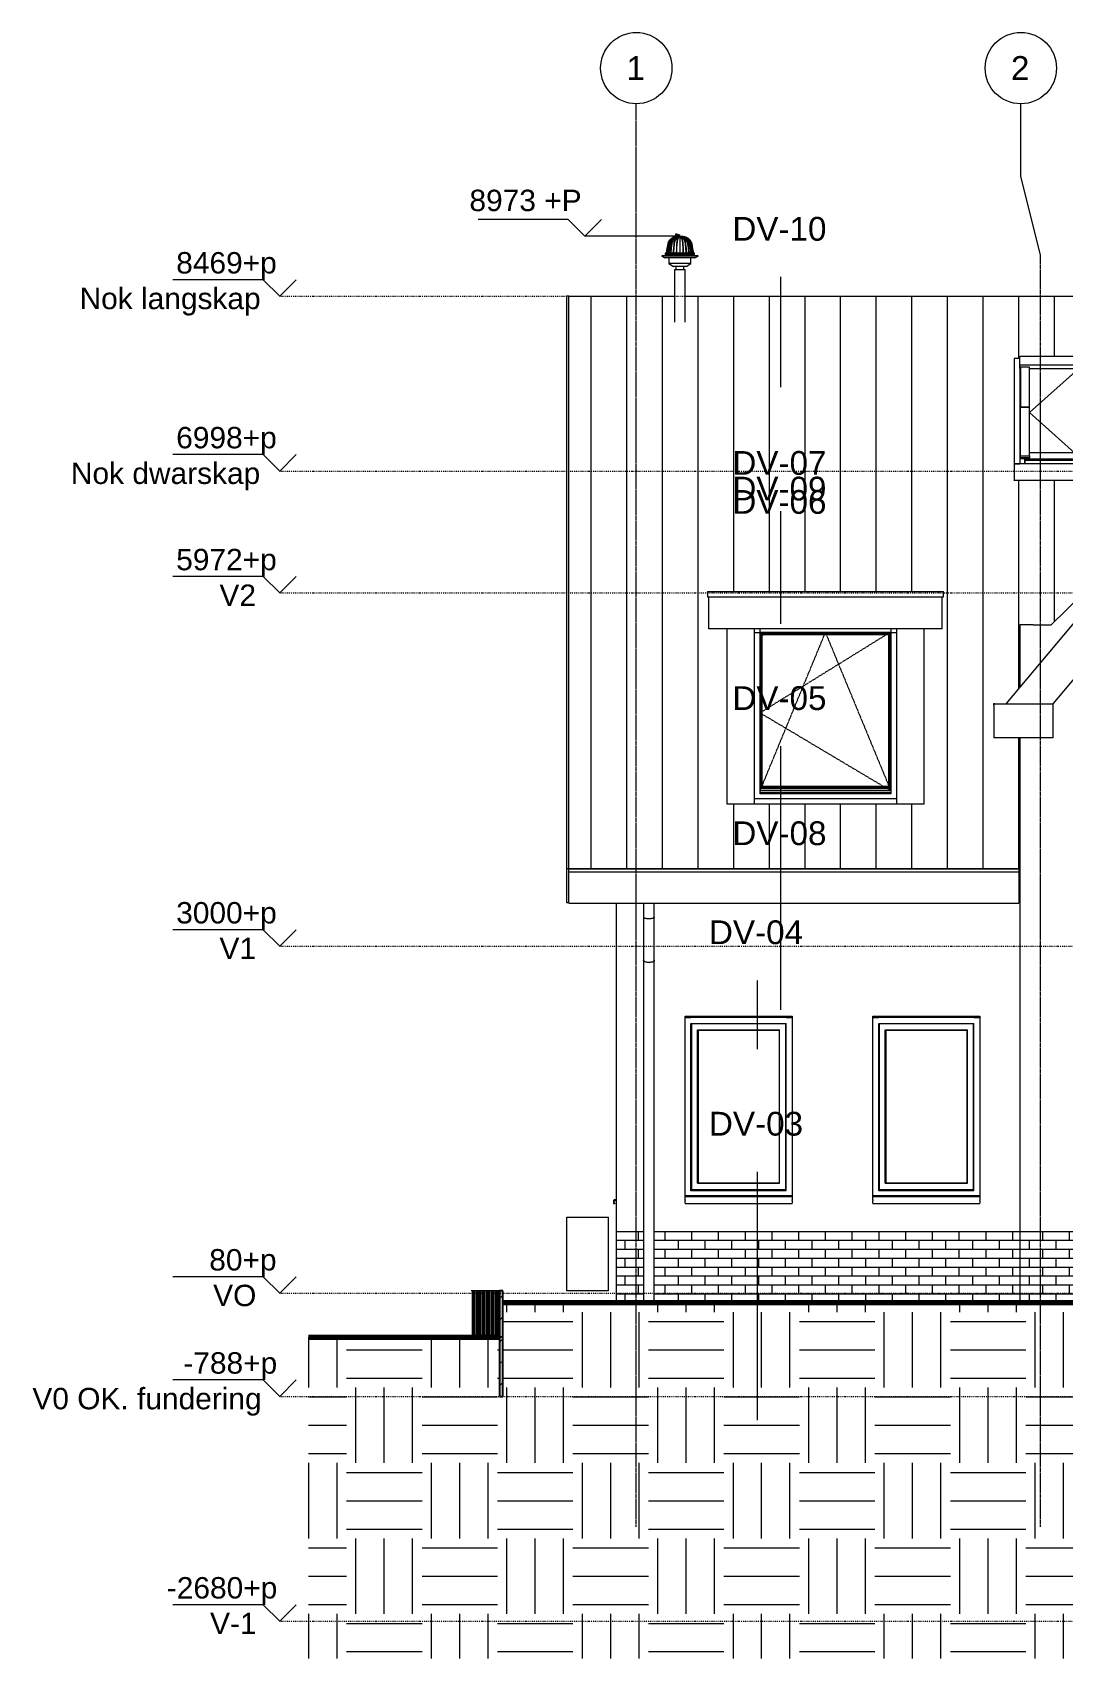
# Model space of a CAD drawing. Header units: millimetres. Extents: x -10099 to 7134, y -2994 to 10688.
# Drawn here: x -10099 to -1425, y -2994 to 10688 of the extents above; entities that cross this region are included whole.
import ezdxf

# ---------------------------------------------------------------- set-up
doc = ezdxf.new("R2010")
doc.units = ezdxf.units.MM
for name, pattern in [('Dash', [6.35, 3.175, -3.175]), ('Dash dot', [15.875, 6.35, -4.7625, 0, -4.7625]), ('grid', [24, 15, -3, 3, -3])]:
    doc.linetypes.add(name, pattern=pattern)
for name, color, linetype, lineweight in [('A-FLOR-LEVL', 51, 'Continuous', 9), ('A-GENM', 13, 'Continuous', 9), ('A-GLAZ', 151, 'Continuous', 9), ('A-GLAZ-HDLN', 1, 'Dash', 18), ('A-ROOF', 132, 'Continuous', 9), ('A-ROOF-OTLN', 132, 'Continuous', 9), ('A-ROOF-PATT', 132, 'Continuous', 9), ('A-WALL', 113, 'Continuous', 9), ('A-WALL-PATT', 111, 'Continuous', 9), ('C-BLDG-PADS', 91, 'Continuous', 9), ('C-TOPO', 7, 'Continuous', 9), ('G-ANNO-DIMS', 111, 'Continuous', 9), ('G-ANNO-SYMB', 111, 'Continuous', 9), ('I-WALL', 2, 'Continuous', 9), ('P-SANR-FIXT', 6, 'Continuous', 9), ('S-COLS', 52, 'Continuous', 9), ('S-GRID', 1, 'Continuous', 9), ('S-GRID-IDEN', 1, 'Continuous', 9)]:
    doc.layers.add(name, color=color, linetype=linetype, lineweight=lineweight)
doc.styles.add('Arial', font='arial.ttf', dxfattribs={"height": 180})
doc.styles.add('Arial_1', font='arial.ttf', dxfattribs={"height": 200})
pattern_1 = [(0, (2067.44, 0), (635, 635), [635, -635]), (0, (2067.44, 238.1), (635, 635), [635, -635]), (0, (2067.44, 476.25), (635, 635), [635, -635]), (90, (2146.8, 555.6), (-635, 635), [635, -635]), (90, (2384.94, 555.6), (-635, 635), [635, -635]), (90, (2623.07, 555.6), (-635, 635), [635, -635])]

# ---------------------------------------------------------------- blocks, each defined once
blk = doc.blocks.new('41_ISR_lb_vebo_waterslag_10_graden - WS60 160-1703960-Zuidgevel')
at = {"layer": 'A-GENM'}
for p, q in [((-3709, 892), (-4609, 892)), ((-4609, 865), (-4609, 868)), ((-4609, 865), (-4609, 860)), ((-4609, 837), (-4609, 860)), ((-4609, 837), (-4609, 834)), ((-4609, 834), (-3709, 834)), ((-3709, 868), (-3709, 865)), ((-3709, 860), (-3709, 865)), ((-3709, 860), (-3709, 837)), ((-3709, 834), (-3709, 837))]:
    blk.add_line(p, q, dxfattribs=at)
blk = doc.blocks.new('EB_Boiler_stiebel_eltron_buitenunit - EB_Boiler_stiebel_eltron_buitenunit-1706381-Zuidgevel')
at = {"layer": 'A-GENM'}
for p, q in [((-5604, 720), (-5254, 720)), ((-5604, 100), (-5604, 720)), ((-5254, 100), (-5254, 720)), ((-5254, 100), (-5604, 100))]:
    blk.add_line(p, q, dxfattribs=at)
blk = doc.blocks.new('41_ISR_lb_vebo_waterslag_10_graden - WS60 160-V2-Zuidgevel')
at = {"layer": 'A-GENM'}
for p, q in [((-5210, 860), (-5210, 837)), ((-5209, 837), (-5209, 860)), ((-5206, 836), (-5207, 836)), ((-5207, 836), (-5206, 836)), ((-5207, 834), (-5200, 835)), ((-5189, 868), (-5206, 865)), ((-5206, 864), (-5206, 857)), ((-5206, 857), (-5198, 858)), ((-5204, 840), (-5206, 840)), ((-5206, 840), (-5206, 836)), ((-5204, 863), (-5189, 866)), ((-5204, 859), (-5204, 863)), ((-5198, 859), (-5204, 859)), ((-5204, 836), (-5204, 840)), ((-5202, 837), (-5204, 836)), ((-5204, 836), (-5202, 837)), ((-5201, 838), (-5202, 837)), ((-5202, 837), (-5201, 838)), ((-5200, 838), (-5201, 838)), ((-5201, 838), (-5200, 838)), ((-5200, 835), (-5200, 838)), ((-5200, 838), (-5200, 835)), ((-5198, 858), (-5198, 859))]:
    blk.add_line(p, q, dxfattribs=at)
for centre, radius, start, end in [((-5205, 860), 5, 100, 180), ((-5205, 860), 5, 100, 180), ((-5207, 837), 3, 180, 279.9906), ((-5207, 837), 3, 180, 279.9906), ((-5205, 860), 3.4, 96.7543, 180), ((-5205, 860), 3.4, 96.7543, 180), ((-5207, 837), 1.42, 180, 280.0191), ((-5207, 837), 1.42, 180, 280.0191)]:
    blk.add_arc(centre, radius, start, end, dxfattribs=at)
blk = doc.blocks.new('41_ISR_lb_vebo_waterslag_10_graden - WS60 160-V3-Zuidgevel')
at = {"layer": 'A-GENM'}
for p, q in [((-5206, 836), (-5207, 836)), ((-5207, 836), (-5206, 836)), ((-5202, 837), (-5204, 836)), ((-5204, 836), (-5202, 837)), ((-5201, 838), (-5202, 837)), ((-5202, 837), (-5201, 838)), ((-5200, 838), (-5201, 838)), ((-5201, 838), (-5200, 838)), ((-5200, 835), (-5200, 838)), ((-5200, 838), (-5200, 835))]:
    blk.add_line(p, q, dxfattribs=at)
for centre, radius, start, end in [((-5205, 860), 5, 100, 180), ((-5205, 860), 5, 100, 180), ((-5207, 837), 3, 180, 279.9906), ((-5207, 837), 3, 180, 279.9906), ((-5205, 860), 3.4, 96.7543, 180), ((-5205, 860), 3.4, 96.7543, 180), ((-5207, 837), 1.42, 180, 280.0191), ((-5207, 837), 1.42, 180, 280.0191)]:
    blk.add_arc(centre, radius, start, end, dxfattribs=at)
blk = doc.blocks.new('KOZIJN_TYPE_D - KOZIJN_TYPE_D-2205171-Zuidgevel')
at = {"layer": 'A-GENM'}
for p, q in [((-3978, 4283), (-3978, 5671)), ((-2878, 5671), (-2878, 4283)), ((-2878, 4308), (-3978, 4308)), ((-2878, 4291), (-3978, 4291)), ((-2878, 4283), (-3978, 4283)), ((-3978, 4241), (-4028, 4241)), ((-2878, 4241), (-3978, 4241)), ((-2828, 4241), (-2878, 4241))]:
    blk.add_line(p, q, dxfattribs=at)
at = {"layer": 'A-GLAZ'}
for p, q in [((-4028, 5639), (-2828, 5639)), ((-3977, 4325), (-3977, 5639)), ((-2878, 5639), (-3977, 5639)), ((-3969, 4334), (-3969, 5630)), ((-2887, 5630), (-3969, 5630)), ((-3960, 5621), (-2896, 5621)), ((-3960, 4343), (-3960, 5621)), ((-3952, 5614), (-3960, 5621)), ((-2896, 5621), (-2903, 5614)), ((-2896, 5621), (-2896, 4343)), ((-2887, 4334), (-2887, 5630)), ((-2878, 4325), (-2878, 5639)), ((-2878, 4308), (-3978, 4308)), ((-2878, 4325), (-3977, 4325)), ((-2887, 4334), (-3969, 4334)), ((-3952, 4350), (-3960, 4343)), ((-2896, 4343), (-3960, 4343)), ((-2896, 4343), (-2903, 4350))]:
    blk.add_line(p, q, dxfattribs=at)
at = {"layer": 'A-GLAZ-HDLN'}
for p, q in [((-2878, 5644), (-3978, 4963)), ((-3978, 4308), (-3428, 5639)), ((-3428, 5639), (-2878, 4308)), ((-3978, 4963), (-2878, 4308))]:
    blk.add_line(p, q, dxfattribs=at)
blk = doc.blocks.new('28_EB_HWA_grote slag - TRON60x2_5-2568840-Zuidgevel')
at = {"layer": 'S-COLS'}
for p, q in [((-4958, 3362), (-4958, 3247)), ((-4868, 3247), (-4868, 3362)), ((-4958, 3247), (-4958, 2881)), ((-4868, 2881), (-4868, 3247)), ((-4958, 2881), (-4958, 0)), ((-4868, 0), (-4868, 2881))]:
    blk.add_line(p, q, dxfattribs=at)
for points, knots in [([(-4913, 3229), (-4917, 3229), (-4925, 3230), (-4935, 3231), (-4945, 3234), (-4951, 3237), (-4954, 3240), (-4956, 3242), (-4957, 3245), (-4958, 3246), (-4958, 3247)], [0, 0, 0, 0, 0.0833333, 0.1666667, 0.25, 0.3333333, 0.375, 0.4166667, 0.4583333, 0.5, 0.5, 0.5, 0.5]), ([(-4868, 3247), (-4868, 3246), (-4868, 3245), (-4869, 3242), (-4871, 3240), (-4875, 3237), (-4881, 3234), (-4890, 3231), (-4901, 3230), (-4909, 3229), (-4913, 3229)], [0.5, 0.5, 0.5, 0.5, 0.5416667, 0.5833333, 0.625, 0.6666667, 0.75, 0.8333333, 0.9166667, 1, 1, 1, 1]), ([(-4913, 2863), (-4917, 2863), (-4925, 2863), (-4935, 2865), (-4945, 2868), (-4951, 2871), (-4954, 2874), (-4956, 2876), (-4957, 2878), (-4958, 2880), (-4958, 2881)], [0, 0, 0, 0, 0.0833333, 0.1666667, 0.25, 0.3333333, 0.375, 0.4166667, 0.4583333, 0.5, 0.5, 0.5, 0.5]), ([(-4868, 2881), (-4868, 2880), (-4868, 2878), (-4869, 2876), (-4871, 2874), (-4875, 2871), (-4881, 2868), (-4890, 2865), (-4901, 2863), (-4909, 2863), (-4913, 2863)], [0.5, 0.5, 0.5, 0.5, 0.5416667, 0.5833333, 0.625, 0.6666667, 0.75, 0.8333333, 0.9166667, 1, 1, 1, 1])]:
    blk.add_open_spline(points, degree=3, knots=knots, dxfattribs=at)
blk = doc.blocks.new('roof-windowsveluxgglintegra---de - Default-2137562-Zuidgevel')
at = {"layer": 'A-GLAZ'}
for p, q in [((-1791, 7945), (-1841, 7945)), ((-1841, 7945), (-1841, 7058)), ((-1791, 7890), (-1791, 7961)), ((-791, 7961), (-1791, 7961)), ((-791, 7961), (-791, 7890)), ((-741, 7945), (-791, 7945)), ((-741, 7058), (-741, 7945)), ((-1791, 7860), (-1791, 7890)), ((-791, 7890), (-1791, 7890)), ((-1791, 7860), (-1791, 7113)), ((-1791, 7860), (-1788, 7860)), ((-1712, 7873), (-1788, 7873)), ((-1788, 7873), (-1788, 7534)), ((-1712, 7534), (-1712, 7873)), ((-1712, 7860), (-869, 7860)), ((-1299, 7859), (-1712, 7491)), ((-1282, 7859), (-869, 7491)), ((-793, 7873), (-869, 7873)), ((-869, 7873), (-869, 7534)), ((-793, 7534), (-793, 7873)), ((-793, 7860), (-791, 7860)), ((-791, 7890), (-791, 7860)), ((-791, 7113), (-791, 7860)), ((-1788, 7534), (-1712, 7534)), ((-1788, 7127), (-1788, 7534)), ((-1712, 7534), (-1788, 7534)), ((-1712, 7127), (-1712, 7534)), ((-869, 7534), (-793, 7534)), ((-869, 7127), (-869, 7534)), ((-793, 7534), (-869, 7534)), ((-793, 7534), (-793, 7127)), ((-1712, 7489), (-1332, 7150)), ((-869, 7489), (-1249, 7150)), ((-1788, 7110), (-1788, 7127)), ((-1788, 7127), (-1712, 7127)), ((-869, 7150), (-1712, 7150)), ((-1712, 7127), (-1712, 7110)), ((-869, 7110), (-869, 7127)), ((-869, 7127), (-793, 7127)), ((-793, 7127), (-793, 7110)), ((-1841, 7058), (-1791, 7058)), ((-741, 7058), (-1841, 7058)), ((-1841, 7058), (-1841, 6922)), ((-1788, 7113), (-1791, 7113)), ((-1791, 7113), (-1791, 7058)), ((-1712, 7110), (-1788, 7110)), ((-1788, 7110), (-1788, 7103)), ((-1788, 7103), (-1712, 7103)), ((-1749, 7096), (-1749, 7103)), ((-1749, 7058), (-1749, 7095)), ((-1749, 7095), (-1746, 7095)), ((-1749, 7095), (-1749, 7058)), ((-1746, 7099), (-1746, 7102)), ((-1746, 7086), (-1746, 7099)), ((-836, 7099), (-1746, 7099)), ((-836, 7086), (-1746, 7086)), ((-1712, 7103), (-1712, 7110)), ((-793, 7110), (-869, 7110)), ((-869, 7110), (-869, 7103)), ((-869, 7103), (-793, 7103)), ((-836, 7102), (-836, 7099)), ((-836, 7099), (-836, 7086)), ((-836, 7095), (-833, 7095)), ((-833, 7103), (-833, 7096)), ((-833, 7095), (-833, 7058)), ((-833, 7058), (-833, 7095)), ((-791, 7113), (-793, 7113)), ((-793, 7103), (-793, 7110)), ((-791, 7058), (-791, 7113)), ((-791, 7058), (-741, 7058)), ((-741, 6922), (-741, 7058)), ((-1841, 6922), (-741, 6922)), ((-1841, 6918), (-1841, 6922)), ((-741, 6918), (-1841, 6918)), ((-741, 6922), (-741, 6918))]:
    blk.add_line(p, q, dxfattribs=at)
blk = doc.blocks.new('Plumbing_Fixture-Oatey-Roof_Drain-PVC - ABS Dome-2570691-Zuidgevel')
at = {"layer": 'P-SANR-FIXT'}
for p, q in [((-4752, 8909), (-4766, 8832)), ((-4749, 8909), (-4749, 8909)), ((-4738, 8909), (-4740, 8909)), ((-4722, 8909), (-4724, 8909)), ((-4701, 8909), (-4704, 8909)), ((-4685, 8970), (-4686, 8970)), ((-4685, 8970), (-4686, 8970)), ((-4682, 8970), (-4684, 8970)), ((-4677, 8970), (-4680, 8970)), ((-4680, 8968), (-4680, 8970)), ((-4677, 8909), (-4680, 8909)), ((-4670, 8970), (-4675, 8970)), ((-4675, 8966), (-4675, 8970)), ((-4670, 8970), (-4670, 8969)), ((-4663, 8970), (-4668, 8970)), ((-4668, 8964), (-4668, 8970)), ((-4663, 8970), (-4663, 8968)), ((-4654, 8970), (-4660, 8970)), ((-4660, 8963), (-4660, 8970)), ((-4654, 8963), (-4660, 8963)), ((-4654, 8970), (-4654, 8966)), ((-4651, 8909), (-4654, 8909)), ((-4646, 8970), (-4651, 8970)), ((-4651, 8966), (-4651, 8970)), ((-4646, 8963), (-4651, 8963)), ((-4646, 8970), (-4646, 8963)), ((-4637, 8970), (-4642, 8970)), ((-4642, 8968), (-4642, 8970)), ((-4637, 8970), (-4637, 8964)), ((-4630, 8970), (-4635, 8970)), ((-4635, 8969), (-4635, 8970)), ((-4630, 8970), (-4630, 8966)), ((-4625, 8970), (-4628, 8970)), ((-4625, 8909), (-4628, 8909)), ((-4625, 8970), (-4625, 8968)), ((-4621, 8970), (-4623, 8970)), ((-4619, 8970), (-4620, 8970)), ((-4619, 8970), (-4620, 8970)), ((-4601, 8909), (-4604, 8909)), ((-4581, 8909), (-4583, 8909)), ((-4565, 8909), (-4567, 8909)), ((-4556, 8909), (-4557, 8909)), ((-4539, 8832), (-4553, 8909)), ((-4805, 8809), (-4805, 8806)), ((-4500, 8809), (-4805, 8809)), ((-4805, 8806), (-4779, 8793)), ((-4500, 8806), (-4805, 8806)), ((-4779, 8813), (-4779, 8809)), ((-4526, 8813), (-4779, 8813)), ((-4526, 8793), (-4779, 8793)), ((-4776, 8832), (-4776, 8825)), ((-4529, 8832), (-4776, 8832)), ((-4529, 8825), (-4776, 8825)), ((-4773, 8825), (-4775, 8813)), ((-4751, 8836), (-4755, 8836)), ((-4745, 8793), (-4745, 8743)), ((-4740, 8836), (-4744, 8836)), ((-4723, 8836), (-4726, 8836)), ((-4704, 8836), (-4702, 8836)), ((-4702, 8836), (-4704, 8836)), ((-4702, 8836), (-4703, 8836)), ((-4702, 8836), (-4703, 8836)), ((-4702, 8836), (-4702, 8834)), ((-4677, 8836), (-4678, 8836)), ((-4678, 8836), (-4677, 8836)), ((-4677, 8836), (-4678, 8836)), ((-4677, 8836), (-4678, 8836)), ((-4627, 8836), (-4628, 8836)), ((-4628, 8836), (-4627, 8836)), ((-4627, 8836), (-4628, 8836)), ((-4627, 8836), (-4628, 8836)), ((-4603, 8834), (-4603, 8836)), ((-4602, 8836), (-4603, 8836)), ((-4603, 8836), (-4601, 8836)), ((-4602, 8836), (-4603, 8836)), ((-4601, 8836), (-4603, 8836)), ((-4579, 8836), (-4582, 8836)), ((-4561, 8836), (-4566, 8836)), ((-4560, 8743), (-4560, 8793)), ((-4550, 8836), (-4554, 8836)), ((-4530, 8813), (-4532, 8825)), ((-4529, 8825), (-4529, 8832)), ((-4526, 8809), (-4526, 8813)), ((-4526, 8793), (-4500, 8806)), ((-4500, 8806), (-4500, 8809)), ((-4745, 8743), (-4705, 8718)), ((-4560, 8743), (-4745, 8743)), ((-4600, 8718), (-4705, 8718)), ((-4686, 8718), (-4686, 8693)), ((-4620, 8693), (-4620, 8718)), ((-4600, 8718), (-4560, 8743))]:
    blk.add_line(p, q, dxfattribs=at)
at = {"layer": 'P-SANR-FIXT', "flags": 128}
for points in [[(-4766, 8832), (-4759, 8870), (-4752, 8909)], [(-4762, 8832), (-4755, 8870), (-4749, 8909)], [(-4749, 8909), (-4756, 8870), (-4762, 8832)], [(-4755, 8836), (-4749, 8872), (-4742, 8907)], [(-4752, 8909), (-4752, 8911), (-4751, 8914), (-4750, 8917), (-4749, 8920), (-4748, 8923), (-4747, 8926), (-4745, 8928), (-4744, 8931), (-4742, 8934), (-4741, 8936), (-4739, 8939), (-4737, 8941), (-4735, 8944), (-4733, 8946), (-4731, 8948), (-4729, 8950), (-4726, 8952), (-4724, 8954), (-4722, 8956), (-4719, 8957), (-4717, 8959), (-4714, 8960), (-4711, 8962), (-4708, 8963), (-4706, 8964), (-4703, 8965), (-4700, 8966), (-4700, 8966)], [(-4740, 8909), (-4746, 8870), (-4752, 8832)], [(-4750, 8832), (-4744, 8870), (-4738, 8909)], [(-4744, 8836), (-4738, 8872), (-4733, 8907)], [(-4724, 8909), (-4729, 8870), (-4734, 8832)], [(-4732, 8832), (-4727, 8870), (-4722, 8909)], [(-4726, 8836), (-4722, 8872), (-4718, 8907)], [(-4704, 8909), (-4707, 8870), (-4711, 8832)], [(-4708, 8832), (-4704, 8870), (-4701, 8909)], [(-4704, 8836), (-4701, 8872), (-4698, 8907)], [(-4700, 8966), (-4693, 8968), (-4687, 8970), (-4680, 8971), (-4674, 8972), (-4667, 8973), (-4661, 8973), (-4654, 8973), (-4653, 8973)], [(-4680, 8909), (-4682, 8870), (-4683, 8832)], [(-4680, 8832), (-4679, 8870), (-4677, 8909)], [(-4678, 8836), (-4677, 8872), (-4675, 8907)], [(-4654, 8909), (-4654, 8870), (-4654, 8832)], [(-4653, 8973), (-4646, 8973), (-4639, 8973), (-4633, 8972), (-4626, 8971), (-4620, 8970), (-4613, 8968), (-4607, 8967), (-4605, 8966)], [(-4651, 8832), (-4651, 8870), (-4651, 8909)], [(-4630, 8907), (-4628, 8872), (-4627, 8836)], [(-4628, 8909), (-4626, 8870), (-4625, 8832)], [(-4622, 8832), (-4623, 8870), (-4625, 8909)], [(-4607, 8907), (-4604, 8872), (-4601, 8836)], [(-4605, 8966), (-4603, 8965), (-4600, 8964), (-4597, 8963), (-4594, 8962), (-4591, 8961), (-4589, 8959), (-4586, 8958), (-4584, 8956), (-4581, 8954), (-4579, 8952), (-4577, 8950), (-4574, 8948), (-4572, 8946), (-4570, 8944), (-4568, 8941), (-4566, 8939), (-4565, 8937), (-4563, 8934), (-4561, 8931), (-4560, 8929), (-4559, 8926), (-4557, 8923), (-4556, 8920), (-4555, 8918), (-4554, 8915), (-4553, 8912), (-4553, 8909), (-4553, 8909)], [(-4604, 8909), (-4601, 8870), (-4597, 8832)], [(-4594, 8832), (-4598, 8870), (-4601, 8909)], [(-4588, 8907), (-4583, 8872), (-4579, 8836)], [(-4583, 8909), (-4578, 8870), (-4574, 8832)], [(-4571, 8832), (-4576, 8870), (-4581, 8909)], [(-4572, 8907), (-4567, 8872), (-4561, 8836)], [(-4567, 8909), (-4561, 8870), (-4555, 8832)], [(-4554, 8832), (-4559, 8870), (-4565, 8909)], [(-4563, 8907), (-4557, 8872), (-4550, 8836)], [(-4557, 8909), (-4550, 8870), (-4543, 8832)], [(-4543, 8832), (-4549, 8870), (-4556, 8909)], [(-4553, 8909), (-4546, 8870), (-4539, 8832)], [(-4739, 8832), (-4740, 8834), (-4740, 8836)], [(-4723, 8832), (-4723, 8834), (-4723, 8836)], [(-4702, 8832), (-4702, 8834), (-4702, 8836)], [(-4677, 8836), (-4677, 8834), (-4677, 8832)], [(-4677, 8832), (-4677, 8834), (-4677, 8836)], [(-4628, 8832), (-4628, 8834), (-4628, 8836)], [(-4628, 8836), (-4628, 8834), (-4628, 8832)], [(-4603, 8836), (-4603, 8834), (-4603, 8832)], [(-4582, 8836), (-4582, 8834), (-4582, 8832)], [(-4566, 8836), (-4566, 8834), (-4566, 8832)]]:
    blk.add_lwpolyline(points, dxfattribs=at)
at = {"layer": 'P-SANR-FIXT'}
for points, knots in [([(-4752, 8909), (-4751, 8913), (-4749, 8922), (-4741, 8938), (-4728, 8952), (-4712, 8962), (-4704, 8965), (-4700, 8966)], [-1, -1, -1, -1, -0.833333, -0.666667, -0.333333, -0.166667, 0, 0, 0, 0]), ([(-4698, 8966), (-4703, 8965), (-4711, 8962), (-4726, 8952), (-4738, 8938), (-4746, 8922), (-4748, 8913), (-4749, 8909)], [-1, -1, -1, -1, -0.833333, -0.666667, -0.333333, -0.166667, 0, 0, 0, 0]), ([(-4749, 8909), (-4748, 8913), (-4745, 8922), (-4737, 8938), (-4725, 8952), (-4710, 8962), (-4702, 8965), (-4698, 8966)], [-1, -1, -1, -1, -0.833333, -0.666667, -0.333333, -0.166667, 0, 0, 0, 0]), ([(-4742, 8907), (-4742, 8912), (-4739, 8920), (-4735, 8928), (-4732, 8933), (-4730, 8936), (-4730, 8936)], [0, 0, 0, 0, 0.2, 0.3, 0.4, 0.4285897, 0.4285897, 0.4285897, 0.4285897]), ([(-4694, 8966), (-4698, 8965), (-4705, 8962), (-4719, 8952), (-4730, 8938), (-4737, 8922), (-4739, 8913), (-4740, 8909)], [-1, -1, -1, -1, -0.833333, -0.666667, -0.333333, -0.166667, 0, 0, 0, 0]), ([(-4738, 8909), (-4737, 8913), (-4735, 8922), (-4728, 8938), (-4717, 8952), (-4704, 8962), (-4696, 8965), (-4692, 8966)], [-1, -1, -1, -1, -0.833333, -0.666667, -0.333333, -0.166667, 0, 0, 0, 0]), ([(-4733, 8907), (-4732, 8912), (-4730, 8920), (-4726, 8928), (-4723, 8934), (-4719, 8939), (-4716, 8943), (-4712, 8947), (-4709, 8950), (-4706, 8952), (-4705, 8953)], [0, 0, 0, 0, 0.2, 0.3, 0.4, 0.475, 0.55, 0.625, 0.7, 0.7562322, 0.7562322, 0.7562322, 0.7562322]), ([(-4687, 8966), (-4690, 8965), (-4696, 8962), (-4707, 8952), (-4716, 8938), (-4722, 8922), (-4724, 8913), (-4724, 8909)], [-1, -1, -1, -1, -0.833333, -0.666667, -0.333333, -0.166667, 0, 0, 0, 0]), ([(-4722, 8909), (-4721, 8913), (-4720, 8922), (-4714, 8938), (-4705, 8952), (-4694, 8962), (-4688, 8965), (-4685, 8966)], [-1, -1, -1, -1, -0.833333, -0.666667, -0.333333, -0.166667, 0, 0, 0, 0]), ([(-4718, 8907), (-4717, 8912), (-4715, 8920), (-4712, 8928), (-4709, 8934), (-4707, 8939), (-4704, 8943), (-4701, 8947), (-4698, 8951), (-4694, 8954), (-4690, 8957), (-4688, 8958), (-4686, 8959)], [0, 0, 0, 0, 0.2, 0.3, 0.4, 0.475, 0.55, 0.625, 0.7, 0.775, 0.85, 0.9533462, 0.9533462, 0.9533462, 0.9533462]), ([(-4677, 8966), (-4680, 8965), (-4684, 8962), (-4692, 8952), (-4698, 8938), (-4702, 8922), (-4703, 8913), (-4704, 8909)], [-1, -1, -1, -1, -0.833333, -0.666667, -0.333333, -0.166667, 0, 0, 0, 0]), ([(-4701, 8909), (-4701, 8913), (-4699, 8922), (-4695, 8938), (-4689, 8952), (-4681, 8962), (-4677, 8965), (-4675, 8966)], [-1, -1, -1, -1, -0.833333, -0.666667, -0.333333, -0.166667, 0, 0, 0, 0]), ([(-4698, 8907), (-4697, 8912), (-4696, 8920), (-4694, 8928), (-4692, 8934), (-4690, 8939), (-4688, 8943), (-4686, 8947), (-4684, 8951), (-4682, 8954), (-4678, 8957), (-4676, 8959), (-4674, 8960)], [0, 0, 0, 0, 0.2, 0.3, 0.4, 0.475, 0.55, 0.625, 0.7, 0.775, 0.85, 1, 1, 1, 1]), ([(-4666, 8966), (-4667, 8965), (-4670, 8962), (-4674, 8952), (-4677, 8938), (-4679, 8922), (-4680, 8913), (-4680, 8909)], [-1, -1, -1, -1, -0.833333, -0.666667, -0.333333, -0.166667, 0, 0, 0, 0]), ([(-4677, 8909), (-4677, 8913), (-4676, 8922), (-4674, 8938), (-4671, 8952), (-4667, 8962), (-4664, 8965), (-4663, 8966)], [-1, -1, -1, -1, -0.833333, -0.666667, -0.333333, -0.166667, 0, 0, 0, 0]), ([(-4675, 8907), (-4675, 8912), (-4674, 8920), (-4673, 8928), (-4672, 8934), (-4671, 8939), (-4670, 8943), (-4669, 8947), (-4668, 8951), (-4667, 8954), (-4665, 8957), (-4664, 8959), (-4663, 8960)], [0, 0, 0, 0, 0.2, 0.3, 0.4, 0.475, 0.55, 0.625, 0.7, 0.775, 0.85, 1, 1, 1, 1]), ([(-4674, 8960), (-4673, 8961), (-4671, 8962), (-4669, 8963), (-4668, 8963)], [0, 0, 0, 0, 0.5, 0.8905428, 0.8905428, 0.8905428, 0.8905428]), ([(-4654, 8966), (-4654, 8965), (-4654, 8962), (-4654, 8952), (-4654, 8938), (-4654, 8922), (-4654, 8913), (-4654, 8909)], [-1, -1, -1, -1, -0.833333, -0.666667, -0.333333, -0.166667, 0, 0, 0, 0]), ([(-4651, 8909), (-4651, 8913), (-4651, 8922), (-4651, 8938), (-4651, 8952), (-4651, 8962), (-4651, 8965), (-4651, 8966)], [-1, -1, -1, -1, -0.833333, -0.666667, -0.333333, -0.166667, 0, 0, 0, 0]), ([(-4642, 8966), (-4641, 8965), (-4639, 8962), (-4635, 8952), (-4631, 8938), (-4629, 8922), (-4628, 8913), (-4628, 8909)], [-1, -1, -1, -1, -0.833333, -0.666667, -0.333333, -0.166667, 0, 0, 0, 0]), ([(-4642, 8960), (-4641, 8959), (-4639, 8956), (-4637, 8951), (-4636, 8946), (-4635, 8942), (-4634, 8938), (-4633, 8933), (-4632, 8928), (-4631, 8923), (-4630, 8917), (-4630, 8911), (-4630, 8907)], [0, 0, 0, 0, 0.2, 0.3, 0.4, 0.475, 0.55, 0.625, 0.7, 0.775, 0.85, 1, 1, 1, 1]), ([(-4625, 8909), (-4625, 8913), (-4626, 8922), (-4628, 8938), (-4631, 8952), (-4636, 8962), (-4638, 8965), (-4639, 8966)], [-1, -1, -1, -1, -0.833333, -0.666667, -0.333333, -0.166667, 0, 0, 0, 0]), ([(-4637, 8963), (-4636, 8963), (-4634, 8962), (-4632, 8961), (-4631, 8960)], [0.1094572, 0.1094572, 0.1094572, 0.1094572, 0.5, 1, 1, 1, 1]), ([(-4631, 8960), (-4629, 8959), (-4625, 8956), (-4621, 8951), (-4618, 8946), (-4616, 8942), (-4614, 8938), (-4613, 8933), (-4611, 8928), (-4610, 8923), (-4608, 8917), (-4608, 8911), (-4607, 8907)], [0, 0, 0, 0, 0.2, 0.3, 0.4, 0.475, 0.55, 0.625, 0.7, 0.775, 0.85, 1, 1, 1, 1]), ([(-4630, 8966), (-4628, 8965), (-4624, 8962), (-4616, 8952), (-4610, 8938), (-4606, 8922), (-4604, 8913), (-4604, 8909)], [-1, -1, -1, -1, -0.833333, -0.666667, -0.333333, -0.166667, 0, 0, 0, 0]), ([(-4601, 8909), (-4602, 8913), (-4603, 8922), (-4607, 8938), (-4613, 8952), (-4621, 8962), (-4625, 8965), (-4628, 8966)], [-1, -1, -1, -1, -0.833333, -0.666667, -0.333333, -0.166667, 0, 0, 0, 0]), ([(-4620, 8966), (-4617, 8965), (-4611, 8962), (-4600, 8952), (-4591, 8938), (-4586, 8922), (-4584, 8913), (-4583, 8909)], [-1, -1, -1, -1, -0.833333, -0.666667, -0.333333, -0.166667, 0, 0, 0, 0]), ([(-4619, 8959), (-4617, 8958), (-4613, 8955), (-4607, 8951), (-4603, 8946), (-4600, 8942), (-4598, 8938), (-4595, 8933), (-4593, 8928), (-4591, 8923), (-4589, 8917), (-4588, 8911), (-4588, 8907)], [0.0466538, 0.0466538, 0.0466538, 0.0466538, 0.2, 0.3, 0.4, 0.475, 0.55, 0.625, 0.7, 0.775, 0.85, 1, 1, 1, 1]), ([(-4581, 8909), (-4581, 8913), (-4583, 8922), (-4589, 8938), (-4598, 8952), (-4609, 8962), (-4615, 8965), (-4618, 8966)], [-1, -1, -1, -1, -0.833333, -0.666667, -0.333333, -0.166667, 0, 0, 0, 0]), ([(-4613, 8966), (-4609, 8965), (-4601, 8962), (-4588, 8952), (-4577, 8938), (-4570, 8922), (-4568, 8913), (-4567, 8909)], [-1, -1, -1, -1, -0.833333, -0.666667, -0.333333, -0.166667, 0, 0, 0, 0]), ([(-4565, 8909), (-4566, 8913), (-4568, 8922), (-4576, 8938), (-4586, 8952), (-4600, 8962), (-4607, 8965), (-4611, 8966)], [-1, -1, -1, -1, -0.833333, -0.666667, -0.333333, -0.166667, 0, 0, 0, 0]), ([(-4608, 8966), (-4603, 8965), (-4595, 8962), (-4580, 8952), (-4568, 8938), (-4560, 8922), (-4557, 8913), (-4557, 8909)], [-1, -1, -1, -1, -0.833333, -0.666667, -0.333333, -0.166667, 0, 0, 0, 0]), ([(-4556, 8909), (-4557, 8913), (-4559, 8922), (-4567, 8938), (-4579, 8952), (-4594, 8962), (-4602, 8965), (-4607, 8966)], [-1, -1, -1, -1, -0.833333, -0.666667, -0.333333, -0.166667, 0, 0, 0, 0]), ([(-4606, 8966), (-4601, 8965), (-4593, 8962), (-4577, 8952), (-4565, 8938), (-4556, 8922), (-4554, 8913), (-4553, 8909)], [-1, -1, -1, -1, -0.833333, -0.666667, -0.333333, -0.166667, 0, 0, 0, 0]), ([(-4600, 8953), (-4599, 8952), (-4596, 8950), (-4592, 8946), (-4588, 8942), (-4585, 8938), (-4582, 8933), (-4579, 8928), (-4577, 8923), (-4574, 8917), (-4573, 8911), (-4572, 8907)], [0.2437678, 0.2437678, 0.2437678, 0.2437678, 0.3, 0.4, 0.475, 0.55, 0.625, 0.7, 0.775, 0.85, 1, 1, 1, 1]), ([(-4575, 8936), (-4575, 8935), (-4573, 8933), (-4570, 8928), (-4568, 8923), (-4565, 8917), (-4563, 8911), (-4563, 8907)], [0.5714103, 0.5714103, 0.5714103, 0.5714103, 0.625, 0.7, 0.775, 0.85, 1, 1, 1, 1])]:
    blk.add_open_spline(points, degree=3, knots=knots, dxfattribs=at)
for points in [[(-4700, 8966), (-4697, 8967), (-4693, 8968), (-4688, 8969), (-4686, 8970)], [(-4685, 8970), (-4687, 8969), (-4692, 8968), (-4696, 8967), (-4698, 8966)], [(-4698, 8966), (-4695, 8967), (-4691, 8968), (-4686, 8969), (-4684, 8970)], [(-4682, 8970), (-4684, 8969), (-4688, 8968), (-4692, 8967), (-4694, 8966)], [(-4692, 8966), (-4690, 8967), (-4687, 8968), (-4682, 8969), (-4680, 8970)], [(-4677, 8970), (-4679, 8969), (-4682, 8968), (-4685, 8967), (-4687, 8966)], [(-4685, 8966), (-4683, 8967), (-4680, 8968), (-4677, 8969), (-4675, 8970)], [(-4670, 8970), (-4672, 8969), (-4674, 8968), (-4676, 8967), (-4677, 8966)], [(-4675, 8966), (-4674, 8967), (-4671, 8968), (-4669, 8969), (-4668, 8970)], [(-4663, 8970), (-4663, 8969), (-4664, 8968), (-4666, 8967), (-4666, 8966)], [(-4663, 8966), (-4663, 8967), (-4661, 8968), (-4660, 8969), (-4660, 8970)], [(-4663, 8960), (-4662, 8961), (-4661, 8962), (-4660, 8963), (-4660, 8963)], [(-4654, 8970), (-4654, 8969), (-4654, 8968), (-4654, 8967), (-4654, 8966)], [(-4651, 8966), (-4651, 8967), (-4651, 8968), (-4651, 8969), (-4651, 8970)], [(-4646, 8970), (-4645, 8969), (-4644, 8968), (-4642, 8967), (-4642, 8966)], [(-4646, 8963), (-4645, 8963), (-4644, 8962), (-4643, 8961), (-4642, 8960)], [(-4639, 8966), (-4639, 8967), (-4641, 8968), (-4642, 8969), (-4642, 8970)], [(-4637, 8970), (-4636, 8969), (-4634, 8968), (-4632, 8967), (-4630, 8966)], [(-4628, 8966), (-4629, 8967), (-4631, 8968), (-4633, 8969), (-4635, 8970)], [(-4630, 8970), (-4629, 8969), (-4625, 8968), (-4622, 8967), (-4620, 8966)], [(-4618, 8966), (-4620, 8967), (-4623, 8968), (-4626, 8969), (-4628, 8970)], [(-4625, 8970), (-4623, 8969), (-4619, 8968), (-4615, 8967), (-4613, 8966)], [(-4611, 8966), (-4613, 8967), (-4617, 8968), (-4621, 8969), (-4623, 8970)], [(-4621, 8970), (-4619, 8969), (-4614, 8968), (-4610, 8967), (-4608, 8966)], [(-4607, 8966), (-4609, 8967), (-4613, 8968), (-4618, 8969), (-4620, 8970)], [(-4619, 8970), (-4617, 8969), (-4612, 8968), (-4608, 8967), (-4606, 8966)]]:
    blk.add_open_spline(points, degree=3, dxfattribs=at)
blk = doc.blocks.new('Level - 1_8mm-444885-Zuidgevel')
at = {"layer": 'A-FLOR-LEVL'}
for p, q in [((-8157, 3138), (-8917, 3138)), ((-8019, 3000), (-8157, 3138)), ((-8019, 3000), (-7881, 3138))]:
    blk.add_line(p, q, dxfattribs=at)
blk = doc.blocks.new('Grid - r_3_0mm-1753543-Zuidgevel')
at = {"layer": 'S-GRID-IDEN'}
blk.add_circle((-5019, 10388), 300, dxfattribs=at)
blk = doc.blocks.new('Detail View - gesloten pijl _ viewname _ sheetnumber-1753502-Zuidgevel')
at = {"layer": 'G-ANNO-SYMB'}
blk.add_line((-4003, 2712), (-4003, 2212), dxfattribs=at)
blk = doc.blocks.new('Spot Elevations - 00_EA_spotelevation-1740730-Zuidgevel')
at = {"layer": 'G-ANNO-DIMS'}
for p, q in [((-5592, 9113), (-6350, 9113)), ((-5453, 8973), (-5592, 9113)), ((-5453, 8973), (-5313, 9113))]:
    blk.add_line(p, q, dxfattribs=at)

msp = doc.modelspace()

# ---------------------------------------------------------------- hatches: boundary and pattern name
at = {"layer": 'A-ROOF-PATT'}
h = msp.add_hatch(dxfattribs=at)
h.set_pattern_fill('FP_4', color=256, style=0, pattern_type=2)
h.set_pattern_definition([(90, (0, 3623.72), (-300, 2e-14), [])])
h.paths.add_polyline_path([(-5588, 3652), (-1789, 3652), (-1789, 4753), (-2011, 4753), (-2011, 5027), (-2014, 5027), (-2014, 5040), (-1908, 5039), (-1789, 5180), (-1789, 5706), (-1679, 5706), (-1679, 5700), (-1531, 5700), (-515, 6699), (-263, 6999), (4, 6681), (1003, 5700), (1264, 5700), (1264, 5180), (1382, 5039), (1497, 5039), (1497, 4753), (1264, 4753), (1264, 3652), (5062, 3652), (5062, 8469), (-4608, 8469), (-4609, 8278), (-4614, 8262), (-4627, 8248), (-4643, 8242), (-4647, 8241), (-4663, 8242), (-4681, 8251), (-4693, 8265), (-4697, 8282), (-4697, 8469), (-5588, 8469), (-5588, 3670)])
h.paths.add_polyline_path([(-4256, 4196), (-4256, 5671), (-4409, 5671), (-4409, 5938), (-4421, 5938), (-4421, 5983), (-2435, 5983), (-2435, 5938), (-2447, 5938), (-2447, 5671), (-2600, 5671), (-2600, 4196), (-4049, 4196)])
h.paths.add_polyline_path([(2074, 4196), (2074, 5671), (1905, 5671), (1905, 5938), (1893, 5938), (1893, 5983), (3911, 5983), (3911, 5938), (3899, 5938), (3899, 5671), (3730, 5671), (3730, 4196), (2475, 4196)])
h.paths.add_polyline_path([(-1841, 6918), (-1841, 7945), (-1791, 7945), (-1791, 7961), (-791, 7961), (-791, 7945), (-741, 7945), (-741, 6918), (-1369, 6918)])
h.paths.add_polyline_path([(1315, 6918), (215, 6918), (215, 7945), (265, 7945), (265, 7961), (1265, 7961), (1265, 7945), (1315, 7945), (1315, 6922)])
at = {"layer": 'A-WALL-PATT'}
h = msp.add_hatch(dxfattribs=at)
h.set_pattern_fill('FP_3', color=256, style=0, pattern_type=2)
h.set_pattern_definition([(0, (-1739.26, 0), (0, 75), []), (90, (-1739.26, 0), (-112.5, 75), [75, -75])])
h.paths.add_polyline_path([(-5189, 0), (-4958, 0), (-4958, 600), (-5189, 600), (-5189, 494)])
h.paths.add_polyline_path([(-4868, 0), (-1789, 0), (-1789, 600), (-4868, 600), (-4868, 58)])
h = msp.add_hatch(dxfattribs=at)
h.set_pattern_fill('FP_2', color=256, style=0, pattern_type=2)
h.set_pattern_definition([(0, (1213.74, 0), (0, 75), []), (90, (1213.74, 0), (-112.5, 75), [75, -75])])
h.paths.add_polyline_path([(-1747, 0), (1164, 0), (1164, 600), (442, 600), (442, 80), (-968, 80), (-968, 600), (-1789, 600), (-1789, 0)])
h = msp.add_hatch(dxfattribs=at)
h.set_pattern_fill('FP_6', color=256, style=0, pattern_type=2)
h.set_pattern_definition([(90, (-6543.322, -788), (-12.082, 7e-16), [])])
h.paths.add_polyline_path([(-6170, -290), (-6170, 100), (-6409, 100), (-6409, -290), (-6334, -290)])
h = msp.add_hatch(dxfattribs=at)
h.set_pattern_fill('FP_7', color=256, style=0, pattern_type=2)
h.set_pattern_definition([(45, (2067.44, 0), (-91.9239, 91.9239), [])])
h.paths.add_polyline_path([(-6142, -788), (-6142, 100), (-6170, 100), (-6170, -788)])
at = {"layer": 'C-TOPO'}
h = msp.add_hatch(dxfattribs=at)
h.set_pattern_fill('FP_5', color=256, style=0, pattern_type=2)
h.set_pattern_definition(pattern_1)
h.paths.add_polyline_path([(-4801, -2994), (-863, -2994), (-863, 0), (-6142, 0), (-6142, -2994), (-4804, -2994)])
h = msp.add_hatch(dxfattribs=at)
h.set_pattern_fill('FP_5', color=256, style=0, pattern_type=2)
h.set_pattern_definition(pattern_1)
h.paths.add_polyline_path([(-6971, -2994), (-6142, -2994), (-6142, -788), (-6170, -788), (-6170, -290), (-7776, -290), (-7776, -2994)])

# ---------------------------------------------------------------- linework, layer by layer
at = {"layer": 'A-FLOR-LEVL', "linetype": 'Dash dot'}
for p, q in [((-8019, 8469), (6802, 8469)), ((-8019, 6998), (6802, 6998)), ((-8019, 5972), (6802, 5972)), ((-8019, 3000), (6802, 3000)), ((-8019, 80), (6802, 80)), ((-8019, -788), (6802, -788)), ((-8019, -2680), (6802, -2680))]:
    msp.add_line(p, q, dxfattribs=at)
at = {"layer": 'A-GENM'}
for p, q in [((-4609, 2400), (-4559, 2400)), ((-3759, 2400), (-4559, 2400)), ((-4559, 2350), (-3759, 2350)), ((-4559, 942), (-4559, 2350)), ((-4556, 2347), (-4556, 953)), ((-3762, 2347), (-4556, 2347)), ((-3762, 953), (-3762, 2347)), ((-3759, 2400), (-3709, 2400)), ((-3759, 942), (-3759, 2350)), ((-3029, 2400), (-2979, 2400)), ((-2179, 2400), (-2979, 2400)), ((-2979, 2350), (-2179, 2350)), ((-2979, 942), (-2979, 2350)), ((-2976, 2347), (-2976, 953)), ((-2182, 2347), (-2976, 2347)), ((-2182, 953), (-2182, 2347)), ((-2179, 2400), (-2129, 2400)), ((-2179, 942), (-2179, 2350)), ((-4505, 1005), (-4505, 2295)), ((-4505, 2295), (-3814, 2295)), ((-4505, 2295), (-4500, 2291)), ((-3818, 2291), (-4500, 2291)), ((-4500, 2291), (-4500, 1009)), ((-3814, 2295), (-3818, 2291)), ((-3818, 2291), (-3818, 1009)), ((-3814, 1005), (-3814, 2295)), ((-2925, 2295), (-2234, 2295)), ((-2925, 1005), (-2925, 2295)), ((-2925, 2295), (-2920, 2291)), ((-2238, 2291), (-2920, 2291)), ((-2920, 2291), (-2920, 1009)), ((-2234, 2295), (-2238, 2291)), ((-2238, 2291), (-2238, 1009)), ((-2234, 1005), (-2234, 2295)), ((-4500, 1009), (-4505, 1005)), ((-4505, 1005), (-3814, 1005)), ((-4500, 1009), (-3818, 1009)), ((-3818, 1009), (-3814, 1005)), ((-2920, 1009), (-2925, 1005)), ((-2925, 1005), (-2234, 1005)), ((-2920, 1009), (-2238, 1009)), ((-2238, 1009), (-2234, 1005)), ((-3759, 900), (-4609, 900)), ((-3776, 950), (-4559, 950)), ((-3759, 942), (-4559, 942)), ((-4556, 953), (-3762, 953)), ((-3759, 950), (-3776, 950)), ((-3709, 900), (-3759, 900)), ((-2179, 900), (-3029, 900)), ((-2196, 950), (-2979, 950)), ((-2179, 942), (-2979, 942)), ((-2976, 953), (-2182, 953)), ((-2179, 950), (-2196, 950)), ((-2129, 900), (-2179, 900))]:
    msp.add_line(p, q, dxfattribs=at)
at = {"layer": 'A-ROOF'}
for p, q in [((-5588, 8469), (-4697, 8469)), ((-4608, 8469), (5062, 8469)), ((-4256, 4196), (-4256, 4199)), ((-2600, 4196), (-4256, 4196)), ((-2600, 4199), (-2600, 4196)), ((-5588, 3652), (-1789, 3652))]:
    msp.add_line(p, q, dxfattribs=at)
at = {"layer": 'A-ROOF-OTLN'}
for p, q in [((-5607, 8471), (-5588, 8471)), ((-5607, 8471), (-5607, 3366)), ((-5588, 3652), (-5588, 8471)), ((-1908, 5039), (-263, 6999)), ((-263, 6532), (-1516, 5039)), ((-4421, 5983), (-2435, 5983)), ((-4421, 5983), (-4421, 5938)), ((-4421, 5938), (-2435, 5938)), ((-4409, 5671), (-4409, 5938)), ((-2447, 5671), (-2447, 5938)), ((-2435, 5938), (-2435, 5983)), ((-2447, 5671), (-4409, 5671)), ((-2002, 5040), (-2014, 5040)), ((-2014, 5040), (-2014, 5027)), ((-2014, 5027), (-2011, 5027)), ((-2011, 5039), (-1516, 5039)), ((-2011, 5039), (-2011, 4753)), ((-2011, 5030), (-2011, 5036)), ((-1516, 5039), (-1516, 4753)), ((-1516, 4753), (-2011, 4753)), ((-5588, 3652), (-5607, 3652)), ((-1800, 3652), (-5588, 3652)), ((-5588, 3362), (-5588, 3652)), ((-5588, 3625), (-1800, 3625)), ((-1800, 3652), (-1800, 3362)), ((-5607, 3366), (-5588, 3366)), ((-5588, 3362), (-1800, 3362))]:
    msp.add_line(p, q, dxfattribs=at)
at = {"layer": 'A-WALL'}
for p, q in [((-515, 6699), (-1531, 5700)), ((-1789, 5180), (-1789, 5706)), ((-1789, 5706), (-1679, 5706)), ((-1679, 5706), (-1679, 5700)), ((-1531, 5700), (-1679, 5700)), ((-1789, 0), (-1789, 4753)), ((-5189, 3362), (-5189, 0)), ((-4609, 868), (-4609, 2410)), ((-4609, 2410), (-3709, 2410)), ((-3709, 2410), (-3709, 868)), ((-3029, 868), (-3029, 2410)), ((-3029, 2410), (-2129, 2410)), ((-2129, 2410), (-2129, 868)), ((-5189, 600), (-4958, 600)), ((-4868, 600), (-968, 600)), ((-6170, 100), (-6409, 100))]:
    msp.add_line(p, q, dxfattribs=at)
at = {"layer": 'A-WALL', "lineweight": 25}
for p, q in [((-6170, 100), (-6170, -788)), ((-6142, 100), (-6170, 100)), ((-6142, -788), (-6142, 100)), ((-6170, -788), (-6142, -788))]:
    msp.add_line(p, q, dxfattribs=at)
at = {"layer": 'C-BLDG-PADS', "lineweight": 18}
for p, q in [((-6142, -288), (-7776, -288)), ((-7776, -290), (-6142, -290))]:
    msp.add_line(p, q, dxfattribs=at)
at = {"layer": 'C-TOPO', "lineweight": 70}
for p, q in [((-5935, 0), (-6142, 0)), ((-4801, 0), (-5935, 0)), ((-1148, 0), (-4801, 0)), ((-7776, -290), (-6971, -290)), ((-6971, -290), (-6170, -290))]:
    msp.add_line(p, q, dxfattribs=at)
at = {"layer": 'C-TOPO'}
for p, q in [((-5935, 0), (-6142, 0)), ((-5935, 0), (-4801, 0)), ((-4801, 0), (-1148, 0)), ((-6971, -290), (-7776, -290)), ((-6170, -290), (-6971, -290))]:
    msp.add_line(p, q, dxfattribs=at)
at = {"layer": 'G-ANNO-DIMS'}
for p, q in [((-5180, 8973), (-5453, 8973)), ((-4653, 8973), (-5180, 8973))]:
    msp.add_line(p, q, dxfattribs=at)
at = {"layer": 'G-ANNO-DIMS', "lineweight": 50}
for q in [(-4692, 8984), (-4692, 8963)]:
    msp.add_line((-4653, 8973), q, dxfattribs=at)
at = {"layer": 'G-ANNO-SYMB'}
for p, q in [((-3806, 8631), (-3806, 7703)), ((-3806, 6661), (-3806, 5842)), ((-3806, 6445), (-3806, 5808)), ((-3806, 6334), (-3806, 5712)), ((-3806, 4682), (-3806, 2463)), ((-3806, 3545), (-3806, 2703)), ((-4003, 2712), (-4003, 2133)), ((-4003, 1101), (-4003, -988))]:
    msp.add_line(p, q, dxfattribs=at)
at = {"layer": 'I-WALL'}
for p, q in [((-4256, 4199), (-4256, 5671)), ((-4028, 5671), (-4028, 4196)), ((-2828, 4196), (-2828, 5671)), ((-2600, 5671), (-2600, 4199))]:
    msp.add_line(p, q, dxfattribs=at)
at = {"layer": 'S-COLS'}
for p, q in [((-4697, 8693), (-4697, 8251)), ((-4697, 8693), (-4608, 8693)), ((-4608, 8251), (-4608, 8693))]:
    msp.add_line(p, q, dxfattribs=at)
at = {"layer": 'S-GRID', "linetype": 'grid'}
for p, q in [((-5019, -1886), (-5019, 10088)), ((-1619, -1886), (-1619, 8818))]:
    msp.add_line(p, q, dxfattribs=at)
at = {"layer": 'S-GRID'}
for p, q in [((-1784, 9476), (-1784, 10088)), ((-1619, 8818), (-1784, 9476))]:
    msp.add_line(p, q, dxfattribs=at)

# ---------------------------------------------------------------- block references
at = {"layer": 'A-FLOR-LEVL'}
for p in [(0, 5469), (0, 3998), (0, 2972), (0, 0), (0, -2920), (0, -3788), (0, -5680)]:
    msp.add_blockref('Level - 1_8mm-444885-Zuidgevel', p, dxfattribs=at)
at = {"layer": 'A-GENM'}
for name, p in [('41_ISR_lb_vebo_waterslag_10_graden - WS60 160-V2-Zuidgevel', (0, 0)), ('41_ISR_lb_vebo_waterslag_10_graden - WS60 160-V3-Zuidgevel', (0, 0)), ('41_ISR_lb_vebo_waterslag_10_graden - WS60 160-1703960-Zuidgevel', (0, 0)), ('41_ISR_lb_vebo_waterslag_10_graden - WS60 160-1703960-Zuidgevel', (1580, 0)), ('EB_Boiler_stiebel_eltron_buitenunit - EB_Boiler_stiebel_eltron_buitenunit-1706381-Zuidgevel', (0, 0))]:
    msp.add_blockref(name, p, dxfattribs=at)
at = {"layer": 'A-GLAZ'}
for name in ['roof-windowsveluxgglintegra---de - Default-2137562-Zuidgevel', 'KOZIJN_TYPE_D - KOZIJN_TYPE_D-2205171-Zuidgevel']:
    msp.add_blockref(name, (0, 0), dxfattribs=at)
at = {"layer": 'G-ANNO-DIMS'}
msp.add_blockref('Spot Elevations - 00_EA_spotelevation-1740730-Zuidgevel', (0, 0), dxfattribs=at)
at = {"layer": 'G-ANNO-SYMB'}
for p in [(196, 5919), (196, 3948), (196, 3733), (196, 3621), (196, 1970), (196, 833), (0, 0), (0, -1612)]:
    msp.add_blockref('Detail View - gesloten pijl _ viewname _ sheetnumber-1753502-Zuidgevel', p, dxfattribs=at)
at = {"layer": 'P-SANR-FIXT'}
msp.add_blockref('Plumbing_Fixture-Oatey-Roof_Drain-PVC - ABS Dome-2570691-Zuidgevel', (0, 0), dxfattribs=at)
at = {"layer": 'S-COLS'}
msp.add_blockref('28_EB_HWA_grote slag - TRON60x2_5-2568840-Zuidgevel', (0, 0), dxfattribs=at)
at = {"layer": 'S-GRID-IDEN'}
for p in [(0, 0), (3235, 0)]:
    msp.add_blockref('Grid - r_3_0mm-1753543-Zuidgevel', p, dxfattribs=at)

# ---------------------------------------------------------------- texts
at = {"layer": 'A-FLOR-LEVL', "char_height": 180, "attachment_point": 1, "style": 'Arial'}
for s, insert, width in [('8469+p', (-8890, 8840), 1018.14), ('Nok langskap', (-9703, 8540), 1795.78), ('6998+p', (-8890, 7369), 1018.14), ('Nok dwarskap', (-9776, 7069), 1883.97), ('5972+p', (-8890, 6343), 1018.14), ('V2', (-8526, 6043), 368.78), ('3000+p', (-8890, 3371), 1018.14), ('V1', (-8526, 3071), 368.78), ('80+p', (-8612, 451), 681.43), ('VO', (-8579, 151), 432.91), ('-788+p', (-8830, -417), 945.99), ('V0 OK. fundering', (-10100, -717), 2276.79), ('-2680+p', (-8969, -2309), 1114.35), ('V-1', (-8605, -2609), 464.98)]:
    msp.add_mtext(s, dxfattribs=dict(at, insert=insert, width=width))
at = {"layer": 'G-ANNO-DIMS', "insert": (-6423, 9365), "char_height": 180, "width": 1128.26, "attachment_point": 1, "line_spacing_factor": 0.941778, "style": 'Arial'}
msp.add_mtext('8973 +P', dxfattribs=at)
at = {"layer": 'G-ANNO-SYMB', "char_height": 200, "width": 978.06, "attachment_point": 1, "style": 'Arial_1'}
for s, insert in [('DV-10', (-4211, 9136)), ('DV-07', (-4211, 7166)), ('DV-09', (-4211, 6950)), ('DV-06', (-4211, 6838)), ('DV-05', (-4211, 5187)), ('DV-08', (-4211, 4050)), ('DV-04', (-4408, 3217)), ('DV-03', (-4408, 1606))]:
    msp.add_mtext(s, dxfattribs=dict(at, insert=insert))
at = {"layer": 'S-GRID-IDEN', "char_height": 200, "width": 192.4, "attachment_point": 1, "style": 'Arial_1'}
for s, insert in [('1', (-5102, 10489)), ('2', (-1867, 10489))]:
    msp.add_mtext(s, dxfattribs=dict(at, insert=insert))

doc.saveas('drawing.dxf')
